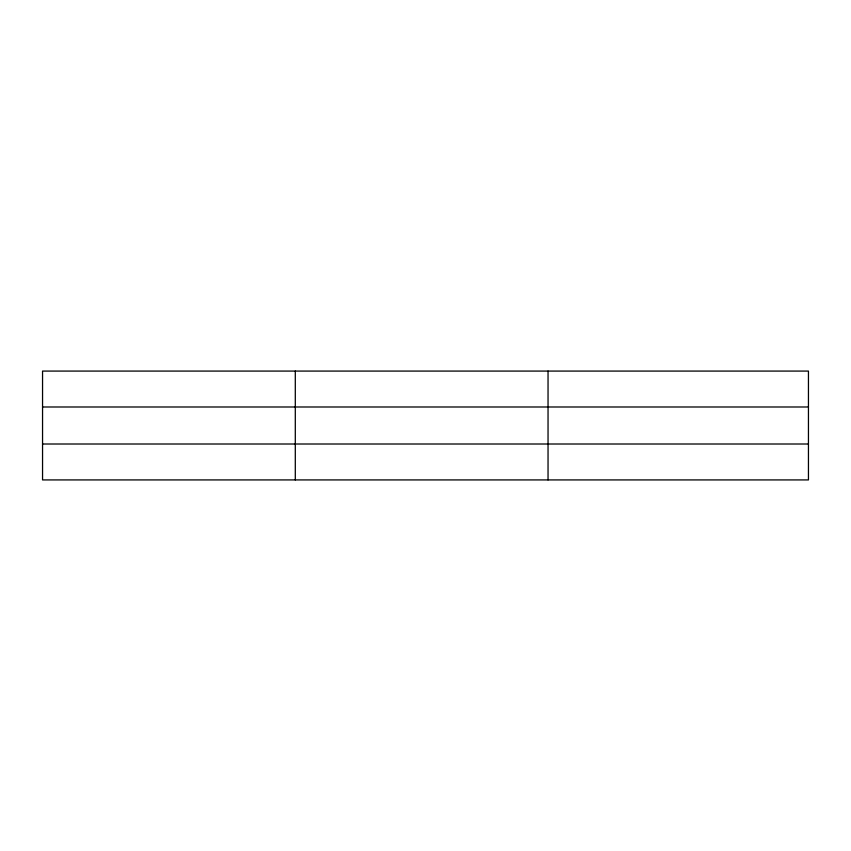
<?xml version="1.0" encoding="UTF-8"?>
<svg xmlns="http://www.w3.org/2000/svg" width="851" height="851" viewBox="0 0 851 851"><rect width="100%" height="100%" fill="white"/><g stroke="black" fill="none" stroke-linecap="round" stroke-linejoin="round"><path stroke-width="1.28" d="M295.297 371.079L295.297 479.921M548.044 371.079L548.044 479.921M808.45 406.991L808.45 371.079L42.55 371.079L42.55 479.921L808.45 479.921L808.45 406.991L42.55 406.991M42.55 444.009L808.45 444.009"/></g></svg>
